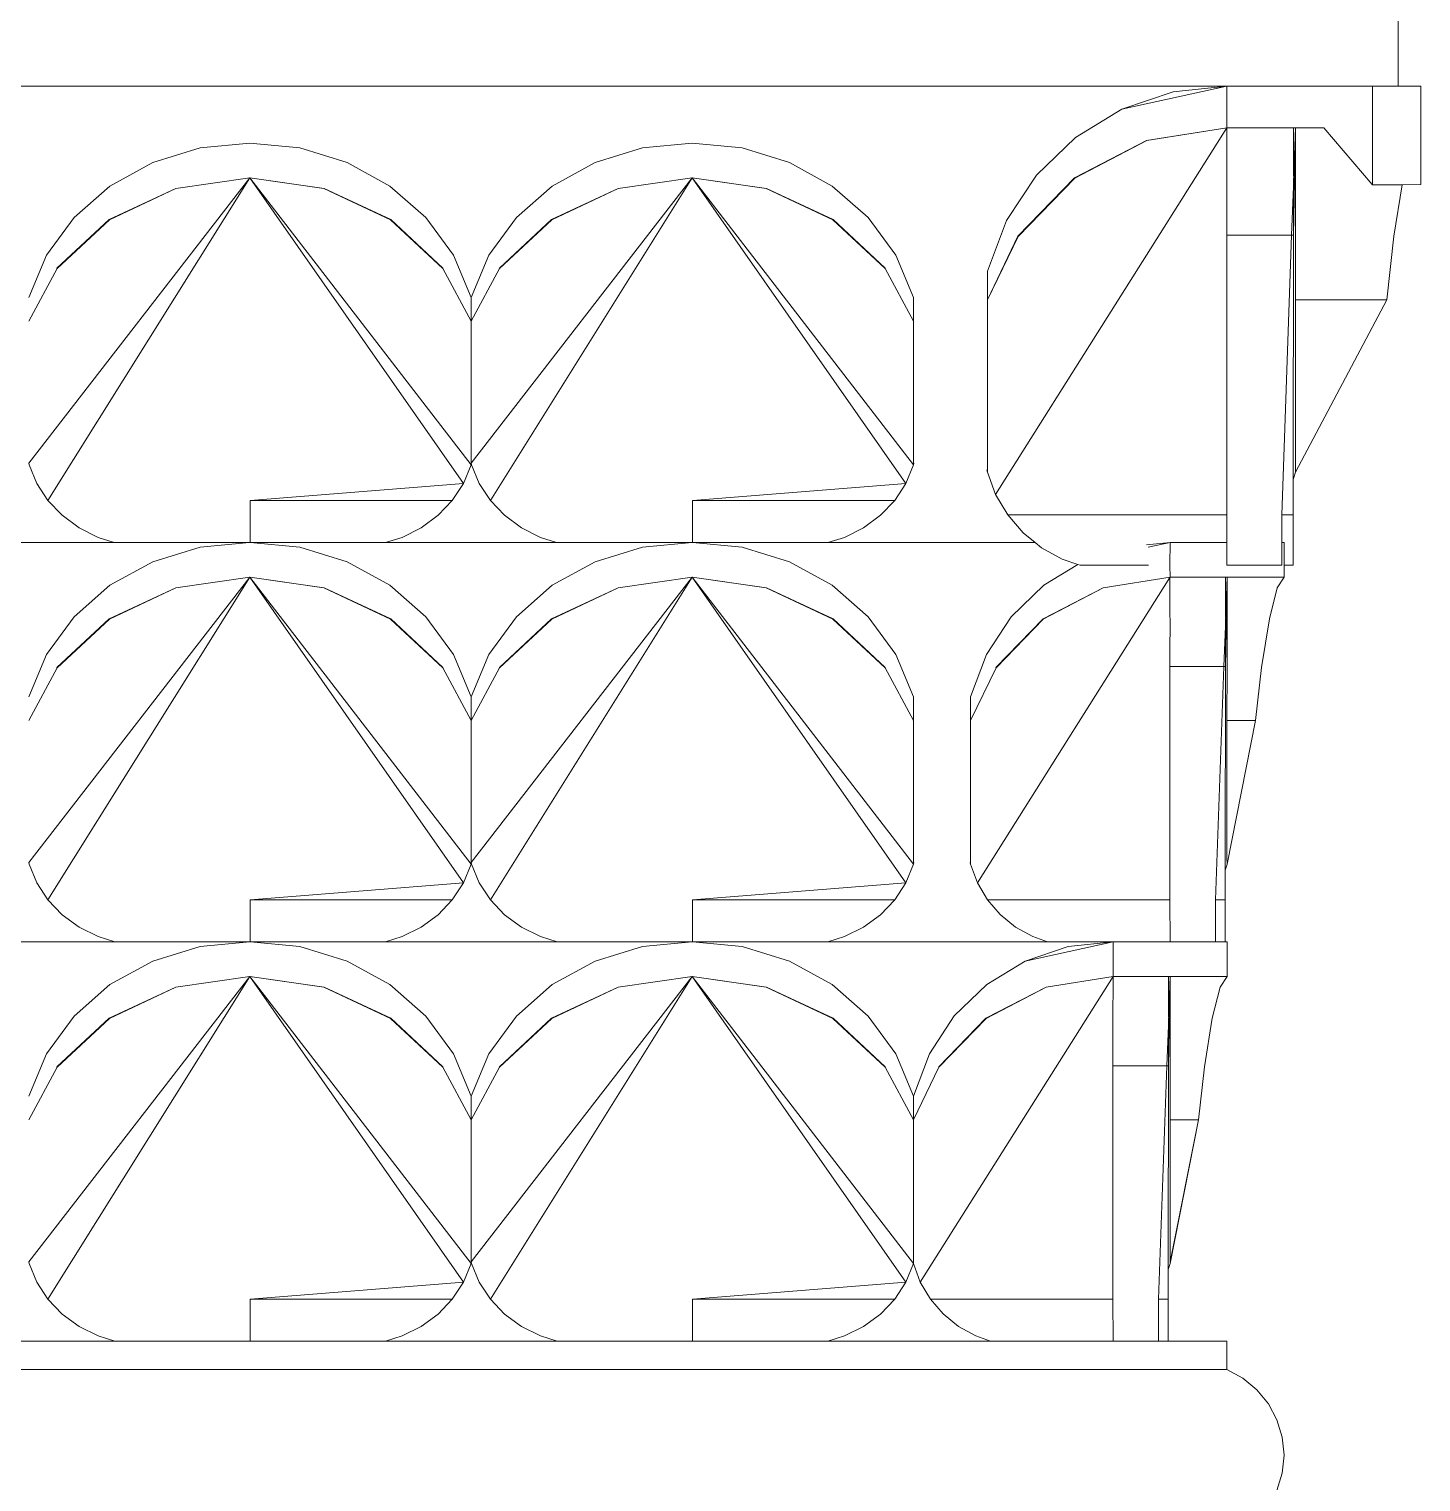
# Model space of a CAD drawing. Header units: millimetres. Extents: x -667 to -468, y -723 to -475.
# Drawn here: x -653.1482 to -652.953, y -487.9807 to -487.7769 of the extents above; entities that cross this region are included whole.
import ezdxf

# ---------------------------------------------------------------- set-up
doc = ezdxf.new("R2010")
doc.units = ezdxf.units.MM
doc.layers.add('dinding', color=36, linetype='Continuous', lineweight=9)

msp = doc.modelspace()

# ---------------------------------------------------------------- linework, layer by layer
at = {"layer": 'dinding'}
for p, q in [((-652.95624, -487.78493), (-652.95624, -487.76893)), ((-653.31632, -487.78493), (-652.98026, -487.78493)), ((-652.99501, -487.78818), (-652.98026, -487.78493)), ((-652.98026, -487.78493), (-652.98781, -487.78574)), ((-652.98026, -487.78493), (-652.98024, -487.79076)), ((-652.98026, -487.78493), (-652.95984, -487.78493)), ((-652.95982, -487.7987), (-652.95984, -487.78493)), ((-652.95984, -487.78493), (-652.95624, -487.78493)), ((-652.95624, -487.78493), (-652.95304, -487.78493)), ((-652.95304, -487.78493), (-652.95304, -487.79875)), ((-652.98781, -487.78574), (-652.99501, -487.78818)), ((-652.99501, -487.78818), (-653.0015, -487.79214)), ((-653.01268, -487.84219), (-652.98024, -487.79076)), ((-652.98024, -487.79076), (-652.99151, -487.79255)), ((-652.98024, -487.79076), (-652.99149, -487.79257)), ((-652.98024, -487.79076), (-652.98025, -487.79862)), ((-652.97093, -487.79076), (-652.98024, -487.79076)), ((-652.97093, -487.79076), (-652.97093, -487.79758)), ((-652.97064, -487.79077), (-652.97093, -487.79076)), ((-652.97064, -487.79077), (-652.97093, -487.79843)), ((-652.97092, -487.80582), (-652.97064, -487.79077)), ((-652.96667, -487.79076), (-652.97064, -487.79077)), ((-652.97064, -487.79077), (-652.97064, -487.81491)), ((-652.96664, -487.79076), (-652.96667, -487.79076)), ((-652.95987, -487.79872), (-652.96664, -487.79076)), ((-653.12424, -487.7936), (-653.11725, -487.79293)), ((-653.11725, -487.79293), (-653.11027, -487.7936)), ((-653.06221, -487.7936), (-653.05522, -487.79293)), ((-653.05522, -487.79293), (-653.04824, -487.7936)), ((-653.0015, -487.79214), (-653.00697, -487.79742)), ((-652.99151, -487.79255), (-653.00163, -487.7978)), ((-652.99149, -487.79257), (-653.0016, -487.79784)), ((-653.13089, -487.79564), (-653.12424, -487.7936)), ((-653.11027, -487.7936), (-653.10362, -487.79564)), ((-653.06886, -487.79564), (-653.06221, -487.7936)), ((-653.04824, -487.7936), (-653.04159, -487.79564)), ((-653.13688, -487.79894), (-653.13089, -487.79564)), ((-653.10362, -487.79564), (-653.09763, -487.79894)), ((-653.07485, -487.79894), (-653.06886, -487.79564)), ((-653.04159, -487.79564), (-653.0356, -487.79894)), ((-653.11725, -487.79779), (-653.14827, -487.83779)), ((-653.11725, -487.79779), (-653.14558, -487.84303)), ((-653.14192, -487.80334), (-653.13688, -487.79894)), ((-653.12766, -487.79928), (-653.11725, -487.79779)), ((-653.11725, -487.79779), (-653.12764, -487.7993)), ((-653.11725, -487.79779), (-653.10685, -487.79928)), ((-653.11725, -487.79779), (-653.10687, -487.7993)), ((-653.0873, -487.84065), (-653.11725, -487.79779)), ((-653.08624, -487.83806), (-653.11725, -487.79779)), ((-653.09763, -487.79894), (-653.09259, -487.80334)), ((-653.05522, -487.79779), (-653.08624, -487.83779)), ((-653.05522, -487.79779), (-653.08354, -487.84303)), ((-653.07989, -487.80334), (-653.07485, -487.79894)), ((-653.06563, -487.79928), (-653.05522, -487.79779)), ((-653.05522, -487.79779), (-653.06561, -487.7993)), ((-653.05522, -487.79779), (-653.04482, -487.79928)), ((-653.05522, -487.79779), (-653.04484, -487.7993)), ((-653.02527, -487.84065), (-653.05522, -487.79779)), ((-653.02421, -487.83806), (-653.05522, -487.79779)), ((-653.0356, -487.79894), (-653.03055, -487.80334)), ((-653.00697, -487.79742), (-653.01115, -487.80377)), ((-653.00163, -487.7978), (-653.00956, -487.80599)), ((-653.0016, -487.79784), (-653.00954, -487.80601)), ((-652.98025, -487.79867), (-652.98025, -487.79862)), ((-652.98025, -487.80583), (-652.98025, -487.79867)), ((-652.97093, -487.79902), (-652.9712, -487.80582)), ((-652.97093, -487.79899), (-652.97093, -487.79843)), ((-652.97093, -487.79899), (-652.97093, -487.79902)), ((-652.97093, -487.79902), (-652.97092, -487.80582)), ((-652.95987, -487.79876), (-652.95987, -487.79872)), ((-652.95984, -487.79876), (-652.95987, -487.79876)), ((-652.95984, -487.79876), (-652.95982, -487.7987)), ((-652.95984, -487.79876), (-652.95569, -487.79876)), ((-652.95569, -487.79876), (-652.95684, -487.80599)), ((-652.95569, -487.79876), (-652.95304, -487.79875)), ((-653.13699, -487.80366), (-653.12766, -487.79928)), ((-653.13697, -487.80369), (-653.12764, -487.7993)), ((-653.12764, -487.7993), (-653.12766, -487.79928)), ((-653.10687, -487.7993), (-653.10685, -487.79928)), ((-653.10687, -487.7993), (-653.09754, -487.80369)), ((-653.10685, -487.79928), (-653.09752, -487.80366)), ((-653.07496, -487.80366), (-653.06563, -487.79928)), ((-653.07494, -487.80369), (-653.06561, -487.7993)), ((-653.06561, -487.7993), (-653.06563, -487.79928)), ((-653.04484, -487.7993), (-653.04482, -487.79928)), ((-653.04484, -487.7993), (-653.03551, -487.80369)), ((-653.04482, -487.79928), (-653.03548, -487.80366)), ((-653.14578, -487.80863), (-653.14192, -487.80334)), ((-653.14432, -487.81048), (-653.13699, -487.80366)), ((-653.1443, -487.8105), (-653.13697, -487.80369)), ((-653.13697, -487.80369), (-653.13699, -487.80366)), ((-653.09754, -487.80369), (-653.09752, -487.80366)), ((-653.09754, -487.80369), (-653.09021, -487.8105)), ((-653.09752, -487.80366), (-653.09019, -487.81048)), ((-653.09259, -487.80334), (-653.08873, -487.80863)), ((-653.08375, -487.80863), (-653.07989, -487.80334)), ((-653.08228, -487.81048), (-653.07496, -487.80366)), ((-653.08227, -487.8105), (-653.07494, -487.80369)), ((-653.07494, -487.80369), (-653.07496, -487.80366)), ((-653.03551, -487.80369), (-653.03548, -487.80366)), ((-653.03551, -487.80369), (-653.02818, -487.8105)), ((-653.03548, -487.80366), (-653.02816, -487.81048)), ((-653.03055, -487.80334), (-653.02669, -487.80863)), ((-653.01115, -487.80377), (-653.01384, -487.81089)), ((-653.00956, -487.80599), (-653.01384, -487.8149)), ((-653.01384, -487.8149), (-653.00954, -487.80601)), ((-652.98027, -487.84505), (-652.98025, -487.80583)), ((-652.9712, -487.80582), (-652.98025, -487.80583)), ((-652.9712, -487.80582), (-652.97257, -487.84505)), ((-652.9712, -487.80582), (-652.97092, -487.80582)), ((-652.97092, -487.80582), (-652.97095, -487.84009)), ((-652.95684, -487.80599), (-652.95784, -487.81491)), ((-653.14827, -487.81456), (-653.14578, -487.80863)), ((-653.08873, -487.80863), (-653.08624, -487.81456)), ((-653.08624, -487.81456), (-653.08375, -487.80863)), ((-653.02669, -487.80863), (-653.02421, -487.81456)), ((-653.14827, -487.81791), (-653.1443, -487.8105)), ((-653.1443, -487.8105), (-653.14432, -487.81048)), ((-653.09021, -487.8105), (-653.09019, -487.81048)), ((-653.08624, -487.81791), (-653.09021, -487.8105)), ((-653.08624, -487.81791), (-653.08227, -487.8105)), ((-653.08227, -487.8105), (-653.08228, -487.81048)), ((-653.02818, -487.8105), (-653.02816, -487.81048)), ((-653.02421, -487.81791), (-653.02818, -487.8105)), ((-653.01384, -487.8149), (-653.01384, -487.81089)), ((-653.08624, -487.81791), (-653.08624, -487.81456)), ((-653.02421, -487.81791), (-653.02421, -487.81456)), ((-653.01384, -487.8149), (-653.01384, -487.83908)), ((-652.97064, -487.81491), (-652.95784, -487.81491)), ((-652.95784, -487.81491), (-652.97064, -487.83909)), ((-652.97064, -487.83909), (-652.97064, -487.81491)), ((-653.08624, -487.83779), (-653.08624, -487.81791)), ((-653.02421, -487.81791), (-653.02421, -487.83806)), ((-653.14822, -487.83806), (-653.14827, -487.83779)), ((-653.08618, -487.83806), (-653.08624, -487.83779)), ((-653.08624, -487.83806), (-653.08624, -487.83779)), ((-653.08624, -487.83806), (-653.08621, -487.83793)), ((-653.02421, -487.83806), (-653.02415, -487.83779)), ((-653.14714, -487.84065), (-653.14822, -487.83806)), ((-653.0873, -487.84065), (-653.08624, -487.83806)), ((-653.08511, -487.84065), (-653.08618, -487.83806)), ((-653.02527, -487.84065), (-653.02421, -487.83806)), ((-653.01384, -487.83908), (-653.01391, -487.83876)), ((-653.01268, -487.84219), (-653.01384, -487.83908)), ((-652.97095, -487.84009), (-652.97064, -487.83909)), ((-653.14558, -487.84303), (-653.14714, -487.84065)), ((-653.0873, -487.84065), (-653.11723, -487.84303)), ((-653.0873, -487.84065), (-653.08888, -487.84303)), ((-653.08354, -487.84303), (-653.08511, -487.84065)), ((-653.02527, -487.84065), (-653.0552, -487.84303)), ((-653.02527, -487.84065), (-653.02684, -487.84303)), ((-652.97095, -487.84009), (-652.97095, -487.84505)), ((-653.14358, -487.84512), (-653.14558, -487.84303)), ((-653.11723, -487.84303), (-653.11723, -487.84893)), ((-653.08888, -487.84303), (-653.11723, -487.84303)), ((-653.09088, -487.84512), (-653.08888, -487.84303)), ((-653.08154, -487.84512), (-653.08354, -487.84303)), ((-653.0552, -487.84303), (-653.05519, -487.84893)), ((-653.02684, -487.84303), (-653.0552, -487.84303)), ((-653.02884, -487.84512), (-653.02684, -487.84303)), ((-653.01099, -487.84505), (-653.01268, -487.84219)), ((-653.1412, -487.84687), (-653.14358, -487.84512)), ((-653.09325, -487.84687), (-653.09088, -487.84512)), ((-653.07917, -487.84687), (-653.08154, -487.84512)), ((-653.03122, -487.84687), (-653.02884, -487.84512)), ((-653.00882, -487.84756), (-653.01099, -487.84505)), ((-653.01099, -487.84505), (-652.98027, -487.84505)), ((-652.98025, -487.84893), (-652.98027, -487.84505)), ((-652.97257, -487.84505), (-652.97095, -487.84505)), ((-652.97257, -487.84505), (-652.97257, -487.84893)), ((-652.97095, -487.84505), (-652.97096, -487.85213)), ((-653.13852, -487.84821), (-653.1412, -487.84687)), ((-653.09593, -487.84821), (-653.09325, -487.84687)), ((-653.07649, -487.84821), (-653.07917, -487.84687)), ((-653.0339, -487.84821), (-653.03122, -487.84687)), ((-653.00714, -487.84893), (-653.00882, -487.84756)), ((-653.16028, -487.84893), (-653.13628, -487.84893)), ((-653.13628, -487.84893), (-653.13852, -487.84821)), ((-653.13628, -487.84893), (-653.1173, -487.84893)), ((-653.13089, -487.85164), (-653.12424, -487.84961)), ((-653.12424, -487.84961), (-653.1173, -487.84893)), ((-653.1173, -487.84893), (-653.11725, -487.84893)), ((-653.11725, -487.84893), (-653.11723, -487.84893)), ((-653.11723, -487.84893), (-653.11027, -487.84961)), ((-653.11723, -487.84893), (-653.09824, -487.84893)), ((-653.11027, -487.84961), (-653.10362, -487.85164)), ((-653.09824, -487.84893), (-653.09593, -487.84821)), ((-653.09824, -487.84893), (-653.07425, -487.84893)), ((-653.07425, -487.84893), (-653.07649, -487.84821)), ((-653.07425, -487.84893), (-653.05526, -487.84893)), ((-653.06886, -487.85164), (-653.06221, -487.84961)), ((-653.06221, -487.84961), (-653.05526, -487.84893)), ((-653.05526, -487.84893), (-653.05522, -487.84893)), ((-653.05522, -487.84893), (-653.05519, -487.84893)), ((-653.05519, -487.84893), (-653.04824, -487.84961)), ((-653.05519, -487.84893), (-653.03621, -487.84893)), ((-653.04824, -487.84961), (-653.04159, -487.85164)), ((-653.03621, -487.84893), (-653.0339, -487.84821)), ((-653.00714, -487.84893), (-653.03621, -487.84893)), ((-653.00625, -487.84966), (-653.00714, -487.84893)), ((-653.00334, -487.85127), (-653.00625, -487.84966)), ((-652.98822, -487.84893), (-652.99153, -487.84928)), ((-652.99129, -487.8496), (-652.98822, -487.84893)), ((-652.98822, -487.84893), (-652.98824, -487.85213)), ((-652.98025, -487.84893), (-652.98822, -487.84893)), ((-652.98025, -487.85213), (-652.98025, -487.84893)), ((-652.97222, -487.84893), (-652.97257, -487.84893)), ((-652.97257, -487.84893), (-652.97257, -487.85213)), ((-652.97222, -487.84893), (-652.97222, -487.85213)), ((-653.13688, -487.85494), (-653.13089, -487.85164)), ((-653.10362, -487.85164), (-653.09763, -487.85494)), ((-653.07485, -487.85494), (-653.06886, -487.85164)), ((-653.04159, -487.85164), (-653.0356, -487.85494)), ((-653.00115, -487.85202), (-653.00594, -487.85494)), ((-653.00115, -487.85202), (-653.00334, -487.85127)), ((-653.00084, -487.85213), (-653.00115, -487.85202)), ((-652.99127, -487.85213), (-653.00084, -487.85213)), ((-652.98824, -487.85213), (-652.98822, -487.85379)), ((-652.97257, -487.85213), (-652.98025, -487.85213)), ((-652.97222, -487.85213), (-652.97222, -487.85379)), ((-652.97222, -487.85213), (-652.97096, -487.85213)), ((-653.11725, -487.85379), (-653.14827, -487.89379)), ((-653.11725, -487.85379), (-653.14558, -487.89903)), ((-653.12766, -487.85528), (-653.11725, -487.85379)), ((-653.11725, -487.85379), (-653.12764, -487.8553)), ((-653.11725, -487.85379), (-653.10685, -487.85528)), ((-653.11725, -487.85379), (-653.10687, -487.8553)), ((-653.0873, -487.89666), (-653.11725, -487.85379)), ((-653.08624, -487.89406), (-653.11725, -487.85379)), ((-653.05522, -487.85379), (-653.08624, -487.89379)), ((-653.05522, -487.85379), (-653.08354, -487.89903)), ((-653.06563, -487.85528), (-653.05522, -487.85379)), ((-653.05522, -487.85379), (-653.06561, -487.8553)), ((-653.05522, -487.85379), (-653.04482, -487.85528)), ((-653.05522, -487.85379), (-653.04484, -487.8553)), ((-653.02527, -487.89666), (-653.05522, -487.85379)), ((-653.02421, -487.89406), (-653.05522, -487.85379)), ((-653.01525, -487.89665), (-652.98824, -487.85383)), ((-652.98822, -487.85379), (-652.99761, -487.85528)), ((-652.98822, -487.85379), (-652.99759, -487.8553)), ((-652.98824, -487.85383), (-652.98822, -487.85379)), ((-652.98824, -487.85868), (-652.98824, -487.85383)), ((-652.98046, -487.85379), (-652.98822, -487.85379)), ((-652.98046, -487.86634), (-652.98022, -487.85379)), ((-652.98046, -487.85379), (-652.98046, -487.85947)), ((-652.98022, -487.85379), (-652.98046, -487.85379)), ((-652.98022, -487.85379), (-652.98046, -487.86018)), ((-652.97222, -487.85379), (-652.98022, -487.85379)), ((-652.98022, -487.85379), (-652.98022, -487.8665)), ((-652.97222, -487.85379), (-652.97321, -487.85528)), ((-653.14192, -487.85934), (-653.13688, -487.85494)), ((-653.13699, -487.85966), (-653.12766, -487.85528)), ((-653.13697, -487.85969), (-653.12764, -487.8553)), ((-653.12764, -487.8553), (-653.12766, -487.85528)), ((-653.10687, -487.8553), (-653.10685, -487.85528)), ((-653.10687, -487.8553), (-653.09754, -487.85969)), ((-653.10685, -487.85528), (-653.09752, -487.85966)), ((-653.09763, -487.85494), (-653.09259, -487.85934)), ((-653.07989, -487.85934), (-653.07485, -487.85494)), ((-653.07496, -487.85966), (-653.06563, -487.85528)), ((-653.07494, -487.85969), (-653.06561, -487.8553)), ((-653.06561, -487.8553), (-653.06563, -487.85528)), ((-653.04484, -487.8553), (-653.04482, -487.85528)), ((-653.04484, -487.8553), (-653.03551, -487.85969)), ((-653.04482, -487.85528), (-653.03548, -487.85966)), ((-653.0356, -487.85494), (-653.03055, -487.85934)), ((-653.00594, -487.85494), (-653.01049, -487.85934)), ((-652.99761, -487.85528), (-653.00604, -487.85965)), ((-652.99759, -487.8553), (-653.00602, -487.85969)), ((-652.97321, -487.85528), (-652.9743, -487.85966)), ((-653.14578, -487.86463), (-653.14192, -487.85934)), ((-653.14432, -487.86648), (-653.13699, -487.85966)), ((-653.1443, -487.8665), (-653.13697, -487.85969)), ((-653.13697, -487.85969), (-653.13699, -487.85966)), ((-653.09754, -487.85969), (-653.09752, -487.85966)), ((-653.09754, -487.85969), (-653.09021, -487.8665)), ((-653.09752, -487.85966), (-653.09019, -487.86648)), ((-653.09259, -487.85934), (-653.08873, -487.86463)), ((-653.08375, -487.86463), (-653.07989, -487.85934)), ((-653.08228, -487.86648), (-653.07496, -487.85966)), ((-653.08227, -487.8665), (-653.07494, -487.85969)), ((-653.07494, -487.85969), (-653.07496, -487.85966)), ((-653.03551, -487.85969), (-653.03548, -487.85966)), ((-653.03551, -487.85969), (-653.02818, -487.8665)), ((-653.03548, -487.85966), (-653.02816, -487.86648)), ((-653.03055, -487.85934), (-653.02669, -487.86463)), ((-653.01049, -487.85934), (-653.01397, -487.86463)), ((-653.00604, -487.85965), (-653.01265, -487.86648)), ((-653.00602, -487.85969), (-653.01263, -487.8665)), ((-652.98824, -487.85868), (-652.98823, -487.86034)), ((-652.98823, -487.86034), (-652.98823, -487.86038)), ((-652.98046, -487.86064), (-652.98046, -487.86018)), ((-652.9743, -487.85966), (-652.97538, -487.86648)), ((-652.98823, -487.86038), (-652.98824, -487.86397)), ((-652.98046, -487.86067), (-652.98068, -487.86634)), ((-652.98046, -487.86064), (-652.98046, -487.86067)), ((-652.98046, -487.86067), (-652.98046, -487.86634)), ((-652.98824, -487.86397), (-652.98824, -487.86634)), ((-653.14827, -487.87056), (-653.14578, -487.86463)), ((-653.1443, -487.8665), (-653.14432, -487.86648)), ((-653.09021, -487.8665), (-653.09019, -487.86648)), ((-653.08873, -487.86463), (-653.08624, -487.87056)), ((-653.08624, -487.87056), (-653.08375, -487.86463)), ((-653.08227, -487.8665), (-653.08228, -487.86648)), ((-653.02818, -487.8665), (-653.02816, -487.86648)), ((-653.02669, -487.86463), (-653.02421, -487.87056)), ((-653.01397, -487.86463), (-653.01622, -487.87056)), ((-653.01265, -487.86648), (-653.01263, -487.8665)), ((-652.98068, -487.86634), (-652.98824, -487.86634)), ((-652.98824, -487.89903), (-652.98824, -487.86634)), ((-652.98068, -487.86634), (-652.98183, -487.89903)), ((-652.98068, -487.86634), (-652.98046, -487.86634)), ((-652.98046, -487.86634), (-652.98048, -487.89489)), ((-652.97538, -487.86648), (-652.97622, -487.87391)), ((-653.14827, -487.87391), (-653.1443, -487.8665)), ((-653.08624, -487.87391), (-653.09021, -487.8665)), ((-653.08624, -487.87391), (-653.08227, -487.8665)), ((-653.02421, -487.87391), (-653.02818, -487.8665)), ((-653.01263, -487.8665), (-653.01622, -487.87391)), ((-652.98022, -487.8665), (-652.98024, -487.87391)), ((-653.08624, -487.87391), (-653.08624, -487.87056)), ((-653.02421, -487.87391), (-653.02421, -487.87056)), ((-653.01622, -487.87391), (-653.01622, -487.87056)), ((-653.08624, -487.89379), (-653.08624, -487.87391)), ((-653.02421, -487.87391), (-653.02421, -487.89406)), ((-653.01622, -487.87391), (-653.01622, -487.89406)), ((-652.98024, -487.87391), (-652.98024, -487.89311)), ((-652.98024, -487.87391), (-652.97622, -487.87391)), ((-652.97622, -487.87391), (-652.98022, -487.89406)), ((-653.14822, -487.89406), (-653.14827, -487.89379)), ((-653.14714, -487.89665), (-653.14822, -487.89406)), ((-653.0873, -487.89666), (-653.08624, -487.89406)), ((-653.08618, -487.89406), (-653.08624, -487.89379)), ((-653.08624, -487.89406), (-653.08624, -487.89379)), ((-653.08624, -487.89406), (-653.08621, -487.89393)), ((-653.08511, -487.89665), (-653.08618, -487.89406)), ((-653.02527, -487.89666), (-653.02421, -487.89406)), ((-653.02421, -487.89406), (-653.02415, -487.89379)), ((-653.01622, -487.89406), (-653.01627, -487.89379)), ((-653.01525, -487.89665), (-653.01622, -487.89406)), ((-652.98048, -487.89489), (-652.98022, -487.89406)), ((-652.98048, -487.89489), (-652.98048, -487.89903)), ((-652.98022, -487.89406), (-652.98024, -487.89311)), ((-653.14558, -487.89903), (-653.14714, -487.89665)), ((-653.0873, -487.89666), (-653.11723, -487.89903)), ((-653.0873, -487.89666), (-653.08888, -487.89903)), ((-653.08354, -487.89903), (-653.08511, -487.89665)), ((-653.02527, -487.89666), (-653.0552, -487.89903)), ((-653.02527, -487.89666), (-653.02684, -487.89903)), ((-653.01384, -487.89903), (-653.01525, -487.89665)), ((-653.14358, -487.90113), (-653.14558, -487.89903)), ((-653.11723, -487.89903), (-653.11723, -487.90493)), ((-653.08888, -487.89903), (-653.11723, -487.89903)), ((-653.09088, -487.90113), (-653.08888, -487.89903)), ((-653.08154, -487.90113), (-653.08354, -487.89903)), ((-653.0552, -487.89903), (-653.05519, -487.90493)), ((-653.02684, -487.89903), (-653.0552, -487.89903)), ((-653.02884, -487.90113), (-653.02684, -487.89903)), ((-653.01204, -487.90112), (-653.01384, -487.89903)), ((-653.01384, -487.89903), (-652.98824, -487.89903)), ((-652.98823, -487.90493), (-652.98824, -487.89903)), ((-652.98183, -487.89903), (-652.98183, -487.90493)), ((-652.98183, -487.89903), (-652.98048, -487.89903)), ((-652.98048, -487.89903), (-652.98048, -487.90493)), ((-653.1412, -487.90287), (-653.14358, -487.90113)), ((-653.13852, -487.90421), (-653.1412, -487.90287)), ((-653.09593, -487.90421), (-653.09325, -487.90287)), ((-653.09325, -487.90287), (-653.09088, -487.90113)), ((-653.07917, -487.90287), (-653.08154, -487.90113)), ((-653.07649, -487.90421), (-653.07917, -487.90287)), ((-653.0339, -487.90421), (-653.03122, -487.90287)), ((-653.03122, -487.90287), (-653.02884, -487.90113)), ((-653.00989, -487.90287), (-653.01204, -487.90112)), ((-653.00747, -487.90421), (-653.00989, -487.90287)), ((-653.16028, -487.90493), (-653.13621, -487.90493)), ((-653.13621, -487.90493), (-653.13852, -487.90421)), ((-653.13621, -487.90493), (-653.11725, -487.90493)), ((-653.12424, -487.90561), (-653.11725, -487.90493)), ((-653.11725, -487.90493), (-653.11723, -487.90493)), ((-653.11723, -487.90493), (-653.09824, -487.90493)), ((-653.11723, -487.90493), (-653.11027, -487.90561)), ((-653.09824, -487.90493), (-653.09593, -487.90421)), ((-653.09824, -487.90493), (-653.07418, -487.90493)), ((-653.07418, -487.90493), (-653.07649, -487.90421)), ((-653.07418, -487.90493), (-653.05522, -487.90493)), ((-653.06221, -487.90561), (-653.05522, -487.90493)), ((-653.05522, -487.90493), (-653.05519, -487.90493)), ((-653.05519, -487.90493), (-653.03621, -487.90493)), ((-653.05519, -487.90493), (-653.04824, -487.90561)), ((-653.03621, -487.90493), (-653.0339, -487.90421)), ((-653.03621, -487.90493), (-653.00539, -487.90493)), ((-653.00853, -487.90764), (-652.99622, -487.90493)), ((-653.00539, -487.90493), (-653.00747, -487.90421)), ((-652.99622, -487.90493), (-653.00539, -487.90493)), ((-652.99622, -487.90493), (-653.00253, -487.9056)), ((-652.99622, -487.90493), (-652.99622, -487.90979)), ((-652.98823, -487.90493), (-652.99622, -487.90493)), ((-652.98183, -487.90493), (-652.98823, -487.90493)), ((-652.98183, -487.90493), (-652.98048, -487.90493)), ((-652.98048, -487.90493), (-652.98022, -487.90493)), ((-652.98022, -487.90493), (-652.98022, -487.90979)), ((-653.13089, -487.90764), (-653.12424, -487.90561)), ((-653.11027, -487.90561), (-653.10362, -487.90764)), ((-653.06886, -487.90764), (-653.06221, -487.90561)), ((-653.04824, -487.90561), (-653.04159, -487.90764)), ((-653.00253, -487.9056), (-653.00853, -487.90764)), ((-653.13688, -487.91094), (-653.13089, -487.90764)), ((-653.10362, -487.90764), (-653.09763, -487.91094)), ((-653.07485, -487.91094), (-653.06886, -487.90764)), ((-653.04159, -487.90764), (-653.0356, -487.91094)), ((-653.00853, -487.90764), (-653.01394, -487.91094)), ((-653.11725, -487.90979), (-653.14827, -487.94979)), ((-653.11725, -487.90979), (-653.14558, -487.95503)), ((-653.14192, -487.91534), (-653.13688, -487.91094)), ((-653.13699, -487.91566), (-653.12766, -487.91128)), ((-653.13697, -487.91569), (-653.12764, -487.9113)), ((-653.12766, -487.91128), (-653.11725, -487.90979)), ((-653.12764, -487.9113), (-653.12766, -487.91128)), ((-653.11725, -487.90979), (-653.12764, -487.9113)), ((-653.11725, -487.90979), (-653.10685, -487.91128)), ((-653.11725, -487.90979), (-653.10687, -487.9113)), ((-653.0873, -487.95266), (-653.11725, -487.90979)), ((-653.08624, -487.95006), (-653.11725, -487.90979)), ((-653.10687, -487.9113), (-653.10685, -487.91128)), ((-653.10687, -487.9113), (-653.09754, -487.91569)), ((-653.10685, -487.91128), (-653.09752, -487.91566)), ((-653.09763, -487.91094), (-653.09259, -487.91534)), ((-653.05522, -487.90979), (-653.08624, -487.94979)), ((-653.05522, -487.90979), (-653.08354, -487.95503)), ((-653.07989, -487.91534), (-653.07485, -487.91094)), ((-653.07496, -487.91566), (-653.06563, -487.91128)), ((-653.07494, -487.91569), (-653.06561, -487.9113)), ((-653.06563, -487.91128), (-653.05522, -487.90979)), ((-653.06561, -487.9113), (-653.06563, -487.91128)), ((-653.05522, -487.90979), (-653.06561, -487.9113)), ((-653.05522, -487.90979), (-653.04482, -487.91128)), ((-653.05522, -487.90979), (-653.04484, -487.9113)), ((-653.02527, -487.95266), (-653.05522, -487.90979)), ((-653.02422, -487.95006), (-653.05522, -487.90979)), ((-653.04484, -487.9113), (-653.04482, -487.91128)), ((-653.04484, -487.9113), (-653.03551, -487.91569)), ((-653.04482, -487.91128), (-653.03548, -487.91566)), ((-653.0356, -487.91094), (-653.03055, -487.91534)), ((-653.02326, -487.95265), (-652.99622, -487.90979)), ((-653.01394, -487.91094), (-653.01849, -487.91533)), ((-653.00561, -487.91128), (-653.01404, -487.91565)), ((-653.00559, -487.9113), (-653.01402, -487.91568)), ((-652.99622, -487.90979), (-653.00561, -487.91128)), ((-652.99622, -487.90979), (-653.00559, -487.9113)), ((-652.99622, -487.90979), (-652.99623, -487.91634)), ((-652.98846, -487.90979), (-652.99622, -487.90979)), ((-652.98846, -487.92234), (-652.98822, -487.90979)), ((-652.98846, -487.90979), (-652.98846, -487.91547)), ((-652.98822, -487.90979), (-652.98846, -487.90979)), ((-652.98822, -487.90979), (-652.98846, -487.91618)), ((-652.98022, -487.90979), (-652.98822, -487.90979)), ((-652.98822, -487.90979), (-652.98822, -487.92991)), ((-652.98121, -487.91128), (-652.9823, -487.91566)), ((-652.98022, -487.90979), (-652.98121, -487.91128)), ((-653.14578, -487.92063), (-653.14192, -487.91534)), ((-653.09259, -487.91534), (-653.08873, -487.92063)), ((-653.08375, -487.92063), (-653.07989, -487.91534)), ((-653.03055, -487.91534), (-653.02669, -487.92063)), ((-653.01849, -487.91533), (-653.02197, -487.92063)), ((-653.14432, -487.92248), (-653.13699, -487.91566)), ((-653.1443, -487.9225), (-653.13697, -487.91569)), ((-653.13697, -487.91569), (-653.13699, -487.91566)), ((-653.09754, -487.91569), (-653.09752, -487.91566)), ((-653.09754, -487.91569), (-653.09021, -487.9225)), ((-653.09752, -487.91566), (-653.09019, -487.92248)), ((-653.08228, -487.92248), (-653.07496, -487.91566)), ((-653.08227, -487.9225), (-653.07494, -487.91569)), ((-653.07494, -487.91569), (-653.07496, -487.91566)), ((-653.03551, -487.91569), (-653.03548, -487.91566)), ((-653.03551, -487.91569), (-653.02818, -487.9225)), ((-653.03548, -487.91566), (-653.02816, -487.92248)), ((-653.01404, -487.91565), (-653.02065, -487.92248)), ((-653.01402, -487.91568), (-653.02063, -487.9225)), ((-652.99623, -487.91638), (-652.99623, -487.91634)), ((-652.99623, -487.92234), (-652.99623, -487.91638)), ((-652.98846, -487.91667), (-652.98868, -487.92234)), ((-652.98846, -487.91664), (-652.98846, -487.91618)), ((-652.98846, -487.91664), (-652.98846, -487.91667)), ((-652.98846, -487.91667), (-652.98846, -487.92234)), ((-652.9823, -487.91566), (-652.98338, -487.92248)), ((-653.14827, -487.92656), (-653.14578, -487.92063)), ((-653.08873, -487.92063), (-653.08624, -487.92656)), ((-653.08624, -487.92656), (-653.08375, -487.92063)), ((-653.02669, -487.92063), (-653.02422, -487.92656)), ((-653.02197, -487.92063), (-653.02422, -487.92656)), ((-653.14827, -487.92991), (-653.1443, -487.9225)), ((-653.1443, -487.9225), (-653.14432, -487.92248)), ((-653.09021, -487.9225), (-653.09019, -487.92248)), ((-653.08624, -487.92991), (-653.09021, -487.9225)), ((-653.08624, -487.92991), (-653.08227, -487.9225)), ((-653.08227, -487.9225), (-653.08228, -487.92248)), ((-653.02818, -487.9225), (-653.02816, -487.92248)), ((-653.02422, -487.92991), (-653.02818, -487.9225)), ((-653.02063, -487.9225), (-653.02422, -487.92991)), ((-653.02065, -487.92248), (-653.02063, -487.9225)), ((-652.99624, -487.95503), (-652.99623, -487.92234)), ((-652.98868, -487.92234), (-652.99623, -487.92234)), ((-652.98868, -487.92234), (-652.98983, -487.95503)), ((-652.98868, -487.92234), (-652.98846, -487.92234)), ((-652.98846, -487.92234), (-652.98848, -487.95089)), ((-652.98338, -487.92248), (-652.98422, -487.92991)), ((-653.08624, -487.92991), (-653.08624, -487.92656)), ((-653.02422, -487.92991), (-653.02422, -487.92656)), ((-653.08624, -487.94979), (-653.08624, -487.92991)), ((-653.02422, -487.92991), (-653.02422, -487.95006)), ((-652.98822, -487.92991), (-652.98422, -487.92991)), ((-652.98422, -487.92991), (-652.98822, -487.95006)), ((-652.98422, -487.92991), (-652.98822, -487.94979)), ((-652.98822, -487.94979), (-652.98822, -487.92991)), ((-653.14822, -487.95006), (-653.14827, -487.94979)), ((-653.08618, -487.95006), (-653.08624, -487.94979)), ((-653.08624, -487.95006), (-653.08624, -487.94979)), ((-653.08624, -487.95006), (-653.08621, -487.94993)), ((-652.98822, -487.95006), (-652.98822, -487.94979)), ((-653.14714, -487.95265), (-653.14822, -487.95006)), ((-653.0873, -487.95266), (-653.08624, -487.95006)), ((-653.08511, -487.95265), (-653.08618, -487.95006)), ((-653.02527, -487.95266), (-653.02422, -487.95006)), ((-653.02326, -487.95265), (-653.02422, -487.95006)), ((-652.98848, -487.95089), (-652.98822, -487.95006)), ((-652.98848, -487.95089), (-652.98848, -487.95503)), ((-653.14558, -487.95503), (-653.14714, -487.95265)), ((-653.0873, -487.95266), (-653.11723, -487.95503)), ((-653.0873, -487.95266), (-653.08888, -487.95503)), ((-653.08354, -487.95503), (-653.08511, -487.95265)), ((-653.02527, -487.95266), (-653.0552, -487.95503)), ((-653.02527, -487.95266), (-653.02684, -487.95503)), ((-653.02326, -487.95265), (-653.02184, -487.95503)), ((-653.14358, -487.95713), (-653.14558, -487.95503)), ((-653.11723, -487.95503), (-653.11723, -487.96093)), ((-653.08888, -487.95503), (-653.11723, -487.95503)), ((-653.09088, -487.95713), (-653.08888, -487.95503)), ((-653.08154, -487.95713), (-653.08354, -487.95503)), ((-653.0552, -487.95503), (-653.05519, -487.96093)), ((-653.02684, -487.95503), (-653.0552, -487.95503)), ((-653.02884, -487.95713), (-653.02684, -487.95503)), ((-653.02004, -487.95712), (-653.02184, -487.95503)), ((-653.02184, -487.95503), (-652.99624, -487.95503)), ((-652.99622, -487.96093), (-652.99624, -487.95503)), ((-652.98983, -487.95503), (-652.98983, -487.96093)), ((-652.98983, -487.95503), (-652.98848, -487.95503)), ((-652.98848, -487.95503), (-652.98848, -487.96093)), ((-653.1412, -487.95887), (-653.14358, -487.95713)), ((-653.09325, -487.95887), (-653.09088, -487.95713)), ((-653.07917, -487.95887), (-653.08154, -487.95713)), ((-653.03122, -487.95887), (-653.02884, -487.95713)), ((-653.01789, -487.95887), (-653.02004, -487.95712)), ((-653.13852, -487.96021), (-653.1412, -487.95887)), ((-653.09593, -487.96021), (-653.09325, -487.95887)), ((-653.07649, -487.96021), (-653.07917, -487.95887)), ((-653.0339, -487.96021), (-653.03122, -487.95887)), ((-653.01547, -487.96021), (-653.01789, -487.95887)), ((-653.16028, -487.96093), (-653.13621, -487.96093)), ((-653.13621, -487.96093), (-653.13852, -487.96021)), ((-653.13621, -487.96093), (-653.11723, -487.96093)), ((-653.11723, -487.96093), (-653.09824, -487.96093)), ((-653.09824, -487.96093), (-653.09593, -487.96021)), ((-653.09824, -487.96093), (-653.07418, -487.96093)), ((-653.07418, -487.96093), (-653.07649, -487.96021)), ((-653.07418, -487.96093), (-653.05519, -487.96093)), ((-653.05519, -487.96093), (-653.03621, -487.96093)), ((-653.03621, -487.96093), (-653.0339, -487.96021)), ((-653.03621, -487.96093), (-653.01339, -487.96093)), ((-653.01339, -487.96093), (-653.01547, -487.96021)), ((-652.99622, -487.96093), (-653.01339, -487.96093)), ((-652.98983, -487.96093), (-652.99622, -487.96093)), ((-652.98983, -487.96093), (-652.98848, -487.96093)), ((-652.98024, -487.96093), (-652.98848, -487.96093)), ((-652.98024, -487.96093), (-652.98024, -487.96493)), ((-652.98024, -487.96493), (-653.31634, -487.96493)), ((-652.98024, -487.96493), (-652.978, -487.96613)), ((-652.978, -487.96613), (-652.97604, -487.96775)), ((-652.97604, -487.96775), (-652.97443, -487.96972)), ((-652.97443, -487.96972), (-652.97323, -487.97196)), ((-652.97323, -487.97196), (-652.97249, -487.9744)), ((-652.97249, -487.9744), (-652.97224, -487.97693)), ((-652.97224, -487.97693), (-652.97249, -487.97946)), ((-652.97249, -487.97946), (-652.97323, -487.9819))]:
    msp.add_line(p, q, dxfattribs=at)

doc.saveas('drawing.dxf')
